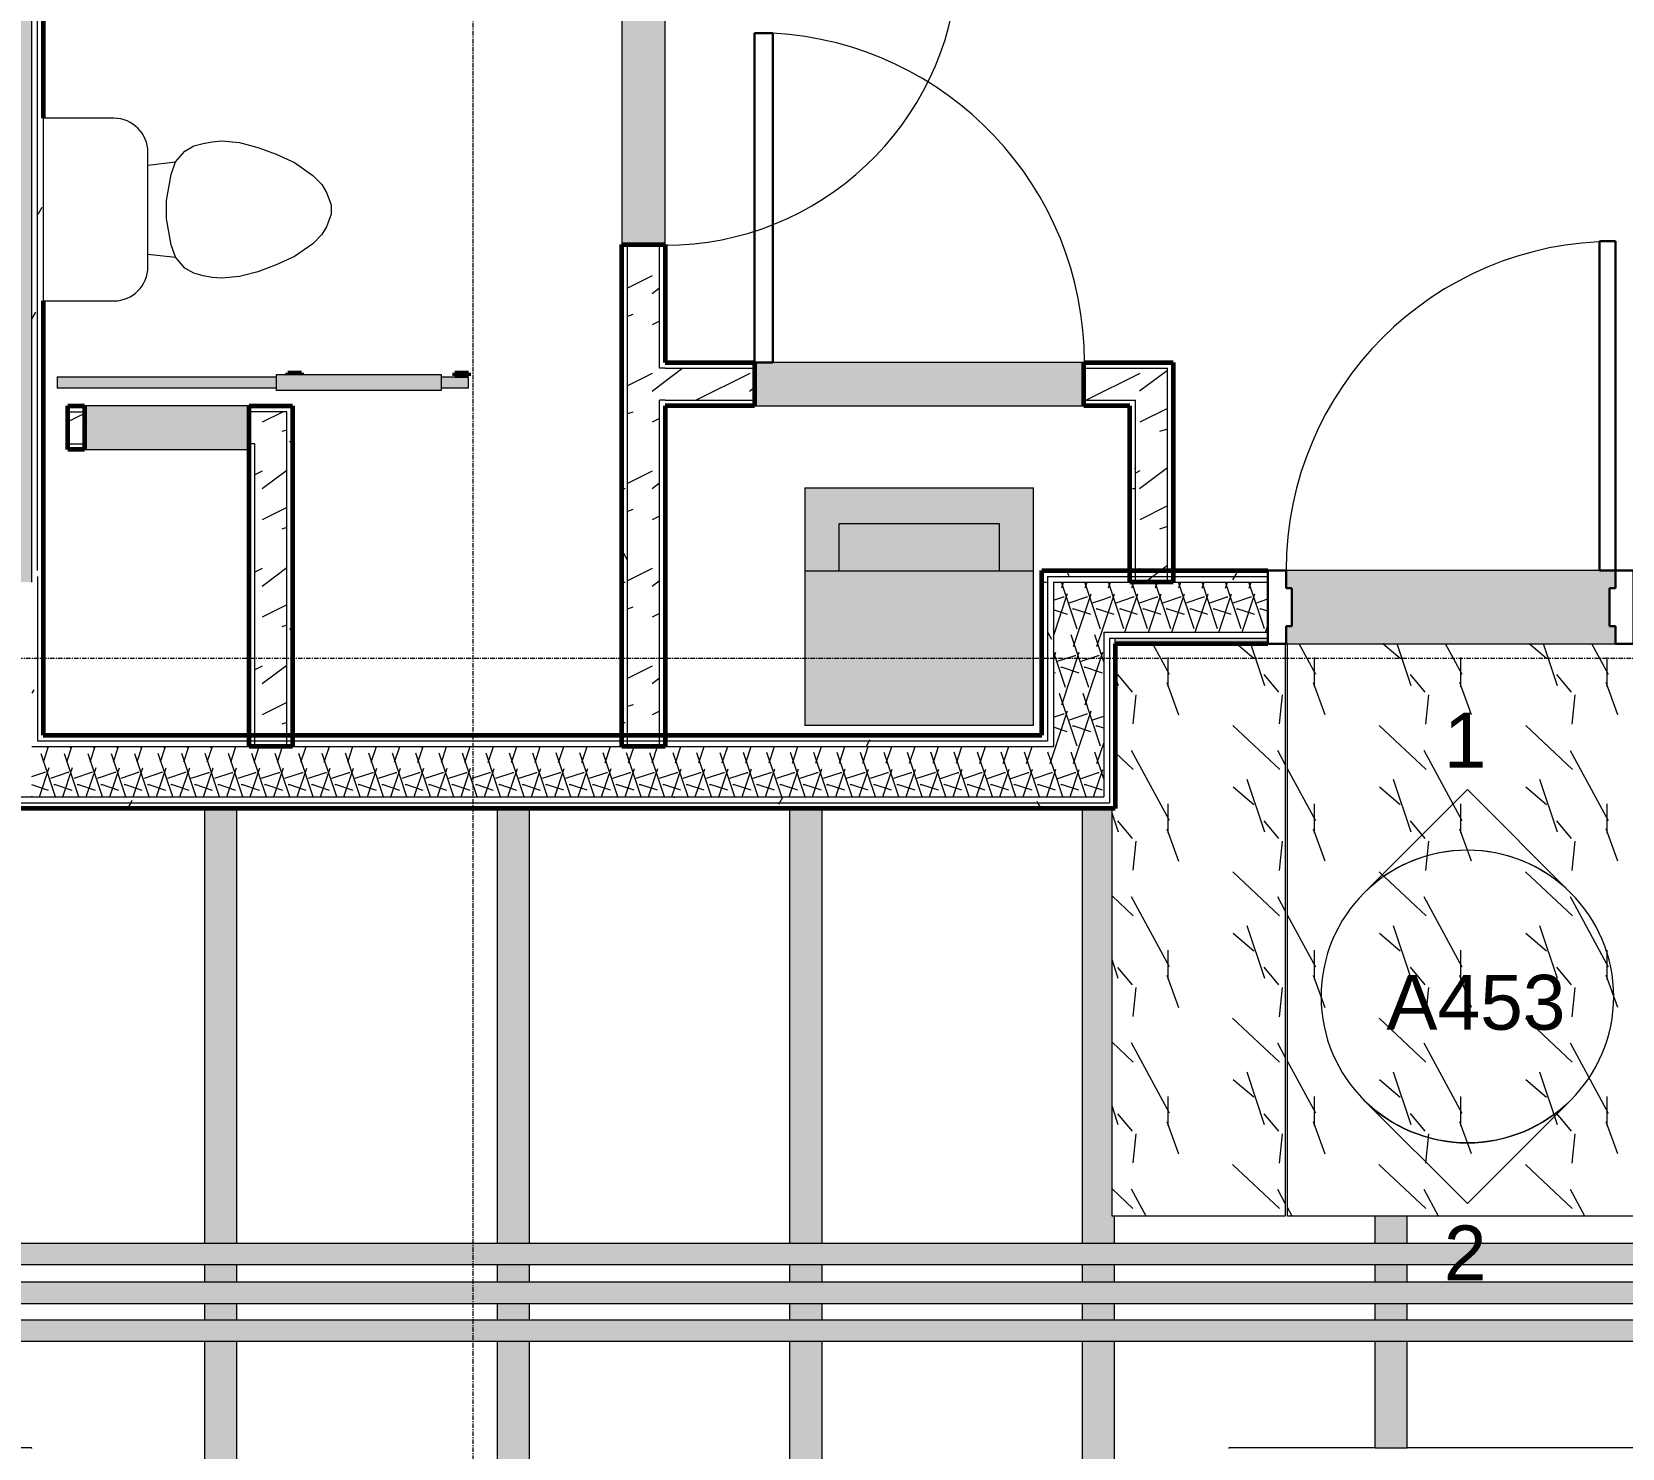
# Model space of a CAD drawing. Header units: inches. Extents: x -4169 to -1846, y 9706 to 12377.
# Drawn here: x -3202.6 to -3028.7, y 10380.8 to 10535.7 of the extents above; entities that cross this region are included whole.
import ezdxf

# ---------------------------------------------------------------- set-up
doc = ezdxf.new("R2010")
doc.units = ezdxf.units.IN
doc.header["$MEASUREMENT"] = 0
doc.linetypes.add('Grid Line 1_2_', pattern=[0.875, 0.5, -0.125, 0.125, -0.125])
for name, color, linetype, lineweight in [('0-1', 7, 'Continuous', 5), ('0-2', 7, 'Continuous', 18), ('A-CLNG', 13, 'Continuous', 18), ('A-CLNG-PATT-1', 35, 'Continuous', 18), ('A-DOOR', 31, 'Continuous', 18), ('A-DOOR-1', 250, 'Continuous', 9), ('A-DOOR-2', 90, 'Continuous', 30), ('A-DOOR-3', 135, 'Continuous', 18), ('A-DOOR-4', 7, 'Continuous', 18), ('A-DOOR-5', 50, 'Continuous', 60), ('A-DOOR-6', 31, 'Continuous', 30), ('A-DOOR-7', 31, 'Continuous', 9), ('A-DOOR-FRAM', 31, 'Continuous', 30), ('A-FLOR-2', 7, 'Continuous', 18), ('A-WALL', 113, 'Continuous', 18), ('A-WALL-1', 8, 'Continuous', 5), ('A-WALL-3', 50, 'Continuous', 60), ('A-WALL-4', 7, 'Continuous', 18), ('A-WALL-PATT-1', 250, 'Continuous', 9), ('A-WALL-PATT-2', 253, 'Continuous', 9), ('A-WALL-PATT-4', 111, 'Continuous', 9), ('G-ANNO-SYMB-2', 111, 'Continuous', 9), ('I-WALL', 2, 'Continuous', 18), ('I-WALL-2', 2, 'Continuous', 5), ('I-WALL-3', 2, 'Continuous', 60), ('P-PIPE', 3, 'Continuous', 9), ('P-PIPE-1', 3, 'Continuous', 5), ('P-SANR-FIXT-1', 9, 'Continuous', 9), ('P-SANR-FIXT-2', 250, 'Continuous', 9), ('S-BEAM', 12, 'Continuous', 9), ('S-GRID-1', 1, 'Grid Line 1_2_', 9)]:
    doc.layers.add(name, color=color, linetype=linetype, lineweight=lineweight)
doc.styles.add('Arial_1', font='arial.ttf', dxfattribs={"height": 6})
pattern_1 = [(0, (0, 0), (20.48, 5.12), [0.845, -14.515, 0.845, -14.515, -81.92]), (0, (0, 0), (20.48, 5.12), [-30.72, 0.845, -29.875, 0.845, -14.515, -35.84]), (0, (0, 0), (20.48, 5.12), [-76.8, 0.845, -9.395, 0.845, -24.755]), (120, (7.68, 2.56), (-14.67405, 15.1762003), [0.845, -14.515, 0.845, -14.515, -81.92]), (120, (7.68, 2.56), (-14.67405, 15.1762003), [-30.72, 0.845, -29.875, 0.845, -14.515, -35.84]), (120, (7.68, 2.56), (-14.67405, 15.1762003), [-76.8, 0.845, -9.395, 0.845, -24.755]), (240, (10.24, 12.8), (-5.80595, -20.2962003), [0.845, -14.515, 0.845, -14.515, -81.92]), (240, (10.24, 12.8), (-5.80595, -20.2962003), [-30.72, 0.845, -29.875, 0.845, -14.515, -35.84]), (240, (10.24, 12.8), (-5.80595, -20.2962003), [-76.8, 0.845, -9.395, 0.845, -24.755])]
pattern_2 = [(216.87, (4.265, 10.662), (31.9871619, 21.32545714), [5.331, -47.981]), (206.565, (10.662, 7.464), (-10.662476, -10.6620098), [11.921, -11.921]), (198.435, (10.662, 2.132), (-21.3244936, -10.6625869), [6.744, -26.974])]
pattern_3 = [(161.57, (0.32, 0.32), (-2.560496185, -0.000537386), [0, -18.214, 2.022, 0]), (18.43, (-0.32, 0.32), (-2.560496185, 0.000537386), [0, -18.214, 2.022, 0]), (108.43, (0.32, 0.32), (1.27922091, -6.400876726), [6.07, -14.166]), (71.57, (-0.32, 0.32), (1.27922091, 6.400876726), [6.07, -14.166])]

# ---------------------------------------------------------------- blocks, each defined once
blk = doc.blocks.new('Single-Flush - 32_ x 84_-1372863-ENLARGED RCP - 2ND FLOOR PLAN')
at = {"layer": 'A-DOOR-1'}
blk.add_arc((16, -2.37), 32.07, 180, 266.4241, dxfattribs=at)
at = {"layer": 'A-DOOR-2'}
for p, q in [((14, -2.37), (14, -34.38)), ((16, -2.37), (14, -2.37)), ((16, -2.37), (16, -34.38)), ((16, -34.38), (14, -34.38))]:
    blk.add_line(p, q, dxfattribs=at)
blk = doc.blocks.new('Stacked Washer and Dryer - 26_x25_ - Private-1352637-ENLARGED RCP - 2ND FLOOR PLAN')
at = {"layer": 'P-SANR-FIXT-1'}
blk.add_hatch(color=256, dxfattribs=at).paths.add_polyline_path([(26, -12.5), (26, 12.5), (0, 12.5), (0, -12.5)], flags=0)
at = {"layer": 'P-SANR-FIXT-2'}
for p, q in [((26, 12.5), (0, 12.5)), ((0, -12.5), (0, 12.5)), ((16.90625, 12.5), (16.90625, -12.5)), ((26, 12.5), (26, -12.5)), ((16.90625, 8.75), (22.09375, 8.75)), ((22.09375, 8.75), (22.09375, -8.75)), ((22.09375, -8.75), (16.90625, -8.75)), ((0, -12.5), (26, -12.5))]:
    blk.add_line(p, q, dxfattribs=at)
blk = doc.blocks.new('Single-Flush - 36_ x 84_-1372824-ENLARGED RCP - 2ND FLOOR PLAN')
at = {"layer": 'A-DOOR-1'}
blk.add_arc((18, -2.37), 36.07, 180, 266.8211, dxfattribs=at)
at = {"layer": 'A-DOOR-2'}
for p, q in [((16, -2.37), (16, -38.39)), ((18, -2.37), (16, -2.37)), ((18, -2.37), (18, -38.39)), ((18, -38.39), (16, -38.39))]:
    blk.add_line(p, q, dxfattribs=at)
blk = doc.blocks.new('Toilet-Domestic-3D - Toilet-Domestic-3D-1372870-ENLARGED RCP - 2ND FLOOR PLAN')
at = {"layer": 'P-SANR-FIXT-2'}
for p, q in [((-3.74, 10), (-2.74, 11)), ((-2.74, 11), (-1.87, 11.5)), ((-1.87, 11.5), (-0.5, 12)), ((-0.5, 12), (0.5, 12)), ((0.5, 12), (1.87, 11.5)), ((1.87, 11.5), (2.74, 11)), ((2.74, 11), (3.74, 10)), ((-5.13, 8), (-3.74, 10)), ((3.74, 10), (5.13, 8)), ((-6.06, 6), (-5.13, 8)), ((5.13, 8), (6.06, 6)), ((-6.79, 4), (-6.06, 6)), ((6.06, 6), (6.79, 4)), ((-7.33, 1.99), (-6.79, 4)), ((6.79, 4), (7.33, 1.99)), ((-7.5, 0), (-7.33, 1.99)), ((7.33, 1.99), (7.5, 0)), ((-7.41, -1), (-7.5, 0)), ((-7.24, -2), (-7.41, -1)), ((7.41, -1), (7.24, -2)), ((7.5, 0), (7.41, -1)), ((-6.97, -3), (-7.24, -2)), ((-6.4, -4), (-6.97, -3)), ((6.97, -3), (6.4, -4)), ((7.24, -2), (6.97, -3)), ((-5.21, -5), (-6.4, -4)), ((-3.84, -5.5), (-5.21, -5)), ((-4.86, -8.02), (-5.21, -5)), ((5.21, -5), (3.84, -5.5)), ((4.86, -8.02), (5.21, -5)), ((6.4, -4), (5.21, -5)), ((-1, -6), (-3.84, -5.5)), ((1, -6), (-1, -6)), ((3.84, -5.5), (1, -6)), ((6.25, -8.02), (-6.25, -8.02)), ((-9.98, -11.75), (-9.98, -19.48)), ((9.98, -19.48), (9.98, -11.75)), ((-9.98, -19.48), (9.98, -19.48))]:
    blk.add_line(p, q, dxfattribs=at)
for centre, start, end in [((-6.25, -11.75), 90, 180), ((6.25, -11.75), 0, 90)]:
    blk.add_arc(centre, 3.73, start, end, dxfattribs=at)
blk = doc.blocks.new('Interior_barn_door_18732 - Interior_barn_door_18732 18_-2491359-ENLARGED RCP - 2ND FLOOR PLAN')
at = {"layer": 'A-DOOR-3'}
h = blk.add_hatch(color=256, dxfattribs=at)
h.paths.add_polyline_path([(12, -4.32), (-12, -4.34), (-12, -4.95), (12, -4.95), (12, -4.34)], flags=0)
h.paths.add_polyline_path([(-33, -4.32), (-33, -4.95), (-30, -4.95), (-30, -4.32)], flags=0)
h = blk.add_hatch(color=256, dxfattribs=at)
h.paths.add_polyline_path([(7.02, -4.95), (-12, -4.95), (-12, -5.57), (12, -5.55), (12, -4.95), (9, -4.95)], flags=0)
h.paths.add_polyline_path([(-33, -4.95), (-33, -5.57), (-30, -5.55), (-30, -4.95)], flags=0)
for points in [[(-30, -4.07), (-30, -5.82), (-12, -5.82), (-12, -4.07), (-28.85, -4.07)], [(-33, -5.67), (-33, -6), (-31.5, -6), (-31.5, -5.67)], [(-14.73, -5.82), (-14.73, -6), (-13.23, -6), (-13.23, -5.82)]]:
    blk.add_hatch(color=256, dxfattribs=at).paths.add_polyline_path(points, flags=0)
at = {"layer": 'A-DOOR-4'}
for p, q in [((-33, -4.32), (-30, -4.32)), ((-33, -4.32), (-33, -4.95)), ((-33, -4.95), (-33, -5.57)), ((-30, -5.82), (-30, -4.07)), ((-30, -4.07), (-12, -4.07)), ((-12, -4.07), (-12, -5.82)), ((-12, -4.32), (12, -4.32)), ((12, -4.95), (12, -4.32)), ((12, -5.57), (12, -4.95)), ((-30, -5.57), (-33, -5.57)), ((-12, -5.82), (-30, -5.82)), ((12, -5.57), (-12, -5.57))]:
    blk.add_line(p, q, dxfattribs=at)
at = {"layer": 'A-DOOR-5'}
for p, q in [((-33, -6), (-33, -5.67)), ((-33, -5.67), (-31.5, -5.67)), ((-31.5, -6), (-33, -6)), ((-31.5, -5.67), (-31.5, -6)), ((-14.73, -6), (-14.73, -5.82)), ((-13.23, -6), (-14.73, -6)), ((-13.23, -5.82), (-13.23, -6))]:
    blk.add_line(p, q, dxfattribs=at)
blk = doc.blocks.new('CTR - 1st Phase - Unit Layouts_rvt-1-ENLARGED RCP - 2ND FLOOR PLAN')
at = {"layer": 'A-WALL-1'}
for points in [[(-3138.06, 10512.44), (-3133.31, 10512.44), (-3133.31, 10544.44), (-3138.06, 10544.44), (-3138.06, 10514.85)], [(-3092.76, 10494.79), (-3087.54, 10494.79), (-3087.54, 10499.54), (-3123.54, 10499.54), (-3123.54, 10494.79), (-3093.04, 10494.79)], [(-3178.81, 10490.04), (-3178.81, 10494.79), (-3196.81, 10494.79), (-3196.81, 10490.04), (-3194.06, 10490.04)]]:
    blk.add_hatch(color=256, dxfattribs=at).paths.add_polyline_path(points, flags=0)
at = {"layer": 'A-WALL-PATT-1'}
h = blk.add_hatch(dxfattribs=at)
h.set_pattern_fill('FP_1', color=256, style=0, pattern_type=2)
h.set_pattern_definition(pattern_1)
h.paths.add_polyline_path([(-3137.44, 10458.79), (-3137.44, 10512.44), (-3138.06, 10512.44), (-3138.06, 10458.79), (-3137.45, 10458.79)], flags=0)
h.paths.add_polyline_path([(-3137.44, 10544.44), (-3137.44, 10617.34), (-3138.06, 10617.34), (-3138.06, 10544.44)], flags=0)
h = blk.add_hatch(dxfattribs=at)
h.set_pattern_fill('FP_1', color=256, style=0, pattern_type=2)
h.set_pattern_definition(pattern_1)
h.paths.add_polyline_path([(-3133.94, 10458.79), (-3133.31, 10458.79), (-3133.31, 10495.41), (-3133.94, 10495.41), (-3133.94, 10459.16)], flags=0)
h.paths.add_polyline_path([(-3133.31, 10498.91), (-3133.31, 10512.44), (-3133.94, 10512.44), (-3133.94, 10498.91)], flags=0)
h.paths.add_polyline_path([(-3133.94, 10544.44), (-3133.31, 10544.44), (-3133.31, 10555.71), (-3133.94, 10555.71), (-3133.94, 10550.76)], flags=0)
h.paths.add_polyline_path([(-3133.94, 10559.21), (-3133.31, 10559.21), (-3133.31, 10613.21), (-3133.94, 10613.21), (-3133.94, 10570.86)], flags=0)
h = blk.add_hatch(dxfattribs=at)
h.set_pattern_fill('FP_1', color=256, style=0, pattern_type=2)
h.set_pattern_definition(pattern_1)
h.paths.add_polyline_path([(-3174.08, 10458.79), (-3174.06, 10458.79), (-3174.06, 10494.79), (-3174.69, 10494.79), (-3174.69, 10458.79)], flags=0)
h = blk.add_hatch(dxfattribs=at)
h.set_pattern_fill('FP_1', color=256, style=0, pattern_type=2)
h.set_pattern_definition(pattern_1)
h.paths.add_polyline_path([(-3081.9, 10475.54), (-3081.9, 10494.79), (-3082.52, 10494.79), (-3082.52, 10475.54)], flags=0)
h = blk.add_hatch(dxfattribs=at)
h.set_pattern_fill('FP_1', color=256, style=0, pattern_type=2)
h.set_pattern_definition(pattern_1)
h.paths.add_polyline_path([(-3178.19, 10458.79), (-3178.19, 10490.66), (-3178.81, 10490.66), (-3178.81, 10458.79)], flags=0)
at = {"layer": 'A-WALL-PATT-2'}
h = blk.add_hatch(dxfattribs=at)
h.set_pattern_fill('FP_2', color=256, style=0, pattern_type=2)
h.set_pattern_definition(pattern_2)
h.paths.add_polyline_path([(-3137.44, 10457.54), (-3133.94, 10457.54), (-3133.94, 10512.44), (-3137.44, 10512.44), (-3137.44, 10459.68)], flags=0)
h.paths.add_polyline_path([(-3133.94, 10544.44), (-3133.94, 10616.71), (-3137.44, 10616.71), (-3137.44, 10544.44)], flags=0)
h = blk.add_hatch(dxfattribs=at)
h.set_pattern_fill('FP_2', color=256, style=0, pattern_type=2)
h.set_pattern_definition(pattern_2)
h.paths.add_polyline_path([(-3087.54, 10495.41), (-3078.4, 10495.41), (-3078.4, 10498.91), (-3087.54, 10498.91)], flags=0)
h.paths.add_polyline_path([(-3126.52, 10495.41), (-3123.54, 10495.41), (-3123.54, 10498.91), (-3133.94, 10498.91), (-3133.94, 10495.41), (-3133.03, 10495.41)], flags=0)
h = blk.add_hatch(dxfattribs=at)
h.set_pattern_fill('FP_2', color=256, style=0, pattern_type=2)
h.set_pattern_definition(pattern_2)
h.paths.add_polyline_path([(-3081.9, 10475.54), (-3078.4, 10475.54), (-3078.4, 10495.41), (-3081.9, 10495.41), (-3081.9, 10490.43)], flags=0)
h = blk.add_hatch(dxfattribs=at)
h.set_pattern_fill('FP_2', color=256, style=0, pattern_type=2)
h.set_pattern_definition(pattern_2)
h.paths.add_polyline_path([(-3196.81, 10490.66), (-3196.81, 10494.16), (-3198.62, 10494.16), (-3198.62, 10490.66)], flags=0)
h.paths.add_polyline_path([(-3178.19, 10490.66), (-3178.19, 10494.16), (-3178.81, 10494.16), (-3178.81, 10490.66)], flags=0)
h = blk.add_hatch(dxfattribs=at)
h.set_pattern_fill('FP_2', color=256, style=0, pattern_type=2)
h.set_pattern_definition(pattern_2)
h.paths.add_polyline_path([(-3174.69, 10457.54), (-3174.69, 10494.16), (-3178.19, 10494.16), (-3178.19, 10457.54)], flags=0)
at = {"layer": 'A-WALL-3'}
for p, q in [((-3138.06, 10457.54), (-3138.06, 10512.44)), ((-3138.06, 10512.44), (-3133.31, 10512.44)), ((-3133.31, 10512.44), (-3133.31, 10499.54)), ((-3133.31, 10499.54), (-3123.54, 10499.54)), ((-3123.54, 10499.54), (-3123.54, 10494.79)), ((-3087.54, 10494.79), (-3087.54, 10499.54)), ((-3087.54, 10499.54), (-3077.77, 10499.54)), ((-3077.77, 10499.54), (-3077.77, 10498.91)), ((-3077.77, 10498.91), (-3077.77, 10494.79)), ((-3198.62, 10490.04), (-3198.62, 10494.79)), ((-3198.62, 10494.79), (-3196.81, 10494.79)), ((-3196.81, 10494.79), (-3196.81, 10490.04)), ((-3178.81, 10457.54), (-3178.81, 10494.79)), ((-3178.81, 10494.79), (-3174.06, 10494.79)), ((-3174.06, 10494.79), (-3174.06, 10457.54)), ((-3133.31, 10494.79), (-3133.31, 10457.54)), ((-3123.54, 10494.79), (-3133.31, 10494.79)), ((-3082.52, 10494.79), (-3087.54, 10494.79)), ((-3082.52, 10475.54), (-3082.52, 10494.79)), ((-3077.77, 10494.79), (-3077.77, 10475.54)), ((-3196.81, 10490.04), (-3198.62, 10490.04)), ((-3077.77, 10475.54), (-3082.52, 10475.54)), ((-3174.06, 10457.54), (-3178.81, 10457.54)), ((-3133.31, 10457.54), (-3138.06, 10457.54))]:
    blk.add_line(p, q, dxfattribs=at)
at = {"layer": 'A-WALL-4'}
for p, q in [((-3138.06, 10544.44), (-3138.06, 10512.44)), ((-3133.31, 10512.44), (-3133.31, 10544.44)), ((-3137.44, 10457.54), (-3137.44, 10512.44)), ((-3133.94, 10498.91), (-3133.94, 10512.44)), ((-3133.31, 10498.91), (-3133.94, 10498.91)), ((-3133.31, 10498.91), (-3123.54, 10498.91)), ((-3087.54, 10499.54), (-3123.54, 10499.54)), ((-3087.54, 10498.91), (-3078.4, 10498.91)), ((-3078.4, 10495.41), (-3078.4, 10498.91)), ((-3133.94, 10457.54), (-3133.94, 10495.41)), ((-3133.31, 10495.41), (-3133.94, 10495.41)), ((-3133.31, 10495.41), (-3123.54, 10495.41)), ((-3087.54, 10495.41), (-3081.9, 10495.41)), ((-3081.9, 10494.79), (-3081.9, 10495.41)), ((-3078.4, 10494.79), (-3078.4, 10495.41)), ((-3198.62, 10494.16), (-3196.81, 10494.16)), ((-3178.81, 10494.79), (-3196.81, 10494.79)), ((-3178.19, 10494.16), (-3178.81, 10494.16)), ((-3174.69, 10494.16), (-3178.19, 10494.16)), ((-3174.69, 10457.54), (-3174.69, 10494.16)), ((-3123.54, 10494.79), (-3087.54, 10494.79)), ((-3081.9, 10475.54), (-3081.9, 10494.79)), ((-3078.4, 10475.54), (-3078.4, 10494.79)), ((-3198.62, 10490.66), (-3196.81, 10490.66)), ((-3196.81, 10490.04), (-3178.81, 10490.04)), ((-3178.19, 10490.66), (-3178.81, 10490.66)), ((-3178.19, 10457.54), (-3178.19, 10490.66))]:
    blk.add_line(p, q, dxfattribs=at)
at = {"layer": '0-2'}
for name, p, rotation in [('Single-Flush - 32_ x 84_-1372863-ENLARGED RCP - 2ND FLOOR PLAN', (-3135.69, 10528.44), 89.99999999998012), ('Single-Flush - 36_ x 84_-1372824-ENLARGED RCP - 2ND FLOOR PLAN', (-3105.54, 10497.16), 180), ('Toilet-Domestic-3D - Toilet-Domestic-3D-1372870-ENLARGED RCP - 2ND FLOOR PLAN', (-3181.85, 10516.26), 269.9999999999433), ('Interior_barn_door_18732 - Interior_barn_door_18732 18_-2491359-ENLARGED RCP - 2ND FLOOR PLAN', (-3187.81, 10492.41), 180), ('Stacked Washer and Dryer - 26_x25_ - Private-1352637-ENLARGED RCP - 2ND FLOOR PLAN', (-3105.54, 10459.84), 89.99999999998306)]:
    blk.add_blockref(name, p, dxfattribs=dict(at, rotation=rotation))
blk = doc.blocks.new('CTR - 1st Phase - Shell_rvt-1-ENLARGED RCP - 2ND FLOOR PLAN')
at = {"layer": 'A-FLOR-2'}
for p, q in [((-3206.07, 10450.69), (-3183.67, 10450.69)), ((-3180.17, 10450.69), (-3151.67, 10450.69)), ((-3148.17, 10450.69), (-3119.67, 10450.69)), ((-3116.17, 10450.69), (-3087.67, 10450.69)), ((-3202.57, 10380.89), (-3212.17, 10380.89)), ((-3202.57, 10380.79), (-3202.57, 10380.89)), ((-3055.67, 10380.89), (-3071.67, 10380.89)), ((-3071.67, 10380.89), (-3071.67, 10380.79)), ((-3023.67, 10380.89), (-3052.17, 10380.89))]:
    blk.add_line(p, q, dxfattribs=at)
at = {"layer": 'S-GRID-1'}
for p, q in [((-3154.32, 9836.18), (-3154.32, 12344.54)), ((-1846.46, 10467.19), (-4136.46, 10467.19))]:
    blk.add_line(p, q, dxfattribs=at)
blk = doc.blocks.new('Dimension Lumber - LVL - 3_5X5_5-V148-ENLARGED RCP - 2ND FLOOR PLAN')
at = {"layer": 'S-BEAM'}
h = blk.add_hatch(color=256, dxfattribs=at)
h.paths.add_polyline_path([(-42.52, 1.75), (-42.52, -1.75), (-12.81, -1.75), (-12.81, 1.75), (-34.8, 1.75)], flags=0)
h.paths.add_polyline_path([(-10.44, 1.75), (-10.44, -1.75), (-8.68, -1.75), (-8.68, 1.75)], flags=0)
h.paths.add_polyline_path([(-6.31, -1.75), (-4.44, -1.75), (-4.44, 1.75), (-6.31, 1.75)], flags=0)
h.paths.add_polyline_path([(-2.07, 1.75), (-2.07, -1.75), (45.37, -1.75), (45.37, 1.75), (4.68, 1.75)], flags=0)
for p, q in [((-42.52, 1.75), (-12.81, 1.75)), ((-10.44, 1.75), (-8.68, 1.75)), ((-6.31, 1.75), (-4.44, 1.75)), ((-2.07, 1.75), (45.37, 1.75)), ((45.37, -1.75), (45.37, 1.75)), ((-42.52, -1.75), (-12.81, -1.75)), ((-10.44, -1.75), (-8.68, -1.75)), ((-6.31, -1.75), (-4.44, -1.75)), ((-2.07, -1.75), (45.37, -1.75))]:
    blk.add_line(p, q, dxfattribs=at)
blk = doc.blocks.new('Dimension Lumber - LVL - 3_5X5_5-2120530-ENLARGED RCP - 2ND FLOOR PLAN')
at = {"layer": 'S-BEAM'}
h = blk.add_hatch(color=256, dxfattribs=at)
h.paths.add_polyline_path([(-53, 1.75), (-53, -1.75), (-23.29, -1.75), (-23.29, 1.75), (-46.01, 1.75)], flags=0)
h.paths.add_polyline_path([(-20.91, -1.75), (-19.16, -1.75), (-19.16, 1.75), (-20.91, 1.75), (-20.91, -1.61)], flags=0)
h.paths.add_polyline_path([(-16.78, -1.61), (-16.78, -1.75), (-14.92, -1.75), (-14.92, 1.75), (-16.78, 1.75)], flags=0)
h.paths.add_polyline_path([(-12.54, -1.47), (-12.54, -1.75), (-9.6, -1.75), (-9.6, -1.47), (35, -1.47), (35, 1.75), (-12.54, 1.75)], flags=0)
for p, q in [((-53, 1.75), (-23.29, 1.75)), ((-20.91, 1.75), (-19.16, 1.75)), ((-16.78, 1.75), (-14.92, 1.75)), ((-12.54, 1.75), (35, 1.75)), ((-53, -1.75), (-23.29, -1.75)), ((-20.91, -1.75), (-19.16, -1.75)), ((-16.78, -1.75), (-14.92, -1.75)), ((-12.54, -1.75), (-9.6, -1.75))]:
    blk.add_line(p, q, dxfattribs=at)
blk = doc.blocks.new('Dimension Lumber - LVL - 3_5X5_5-2120529-ENLARGED RCP - 2ND FLOOR PLAN')
at = {"layer": 'S-BEAM'}
h = blk.add_hatch(color=256, dxfattribs=at)
h.paths.add_polyline_path([(-45.37, -1.75), (-33.76, -1.75), (-33.76, 1.75), (-45.37, 1.75)], flags=0)
h.paths.add_polyline_path([(-31.39, 1.75), (-31.39, -1.75), (-29.63, -1.75), (-29.63, 1.75)], flags=0)
h.paths.add_polyline_path([(-27.26, -1.75), (-25.39, -1.75), (-25.39, 1.75), (-27.26, 1.75), (-27.26, -1.22)], flags=0)
h.paths.add_polyline_path([(-23.02, -1.22), (-23.02, -1.75), (-20.07, -1.75), (-20.07, 1.75), (-23.02, 1.75)], flags=0)
for p, q in [((-45.37, 1.75), (-45.37, -1.75)), ((-45.37, 1.75), (-33.76, 1.75)), ((-31.39, 1.75), (-29.63, 1.75)), ((-27.26, 1.75), (-25.39, 1.75)), ((-23.02, 1.75), (-20.07, 1.75)), ((-45.37, -1.75), (-33.76, -1.75)), ((-31.39, -1.75), (-29.63, -1.75)), ((-27.26, -1.75), (-25.39, -1.75)), ((-23.02, -1.75), (-20.07, -1.75))]:
    blk.add_line(p, q, dxfattribs=at)
blk = doc.blocks.new('HOLLOW METAL - UNIT DOOR-2125826-ENLARGED RCP - 2ND FLOOR PLAN')
at = {"layer": 'A-DOOR-6'}
for p, q in [((18, 40.25), (16.25, 40.25)), ((16.25, 40.25), (16.25, 4.25)), ((18, 4.25), (18, 40.25)), ((16.25, 4.25), (18, 4.25))]:
    blk.add_line(p, q, dxfattribs=at)
at = {"layer": 'A-DOOR-7'}
blk.add_arc((18, 4.25), 36, 90, 180, dxfattribs=at)
at = {"layer": 'A-DOOR-FRAM'}
for p, q in [((-18, 4.25), (-20, 4.25)), ((-20, 4.25), (-20, -3.75)), ((-18, 2.3125), (-18, 4.25)), ((18, 4.25), (18, 2.3125)), ((20, 4.25), (18, 4.25)), ((20, -3.75), (20, 4.25)), ((-17.375, 2.3125), (-18, 2.3125)), ((-17.375, -1.8125), (-17.375, 2.3125)), ((18, 2.3125), (17.375, 2.3125)), ((17.375, 2.3125), (17.375, -1.8125)), ((-18, -3.75), (-18, -1.8125)), ((-18, -1.8125), (-17.375, -1.8125)), ((17.375, -1.8125), (18, -1.8125)), ((18, -1.8125), (18, -3.75)), ((-20, -3.75), (-18, -3.75)), ((18, -3.75), (20, -3.75))]:
    blk.add_line(p, q, dxfattribs=at)
blk = doc.blocks.new('Elevation - Filled Arrow-152140-ENLARGED RCP - 2ND FLOOR PLAN')
at = {"layer": 'G-ANNO-SYMB-2'}
for start, end in [(360, 180), (180, 360)]:
    blk.add_arc((0, 0), 0.25, start, end, dxfattribs=at)
blk = doc.blocks.new('Elevation - Filled Arrow-151867-ENLARGED RCP - 2ND FLOOR PLAN')
at = {"layer": 'G-ANNO-SYMB-2'}
for p, q in [((0, 0.3536), (-0.1768, 0.1768)), ((0.1768, 0.1768), (0, 0.3536))]:
    blk.add_line(p, q, dxfattribs=at)
blk.add_arc((0, 0), 0.25, 45, 135, dxfattribs=at)

msp = doc.modelspace()

# ---------------------------------------------------------------- hatches: boundary and pattern name
at = {"layer": 'A-CLNG-PATT-1'}
h = msp.add_hatch(dxfattribs=at)
h.set_pattern_fill('FP_53', color=256, style=0, pattern_type=2)
h.set_pattern_definition([(108.435, (4.16, 0), (-16.000521, 32.0003383), [6.072, -44.525]), (139.399, (2.24, 5.76), (-96.00016541, 79.9998798), [2.95, -144.562]), (136.848, (16, 7.68), (-240.00202852, 223.9982064), [7.018, -343.889]), (109.983, (10.88, 12.48), (-47.99971113, 127.99986808), [3.746, -183.53]), (90, (9.6, 0), (-16, 16), [3.2, -12.8]), (118.443, (9.6, 3.2), (112.0002199, -207.99937941), [8.734, -427.981]), (84.289, (5.44, 10.88), (-16.00092206, -143.99947947), [3.216, -157.582]), (129.806, (5.76, 14.08), (64.00060153, -80.0001644), [2.499, -122.465])])
h.paths.add_polyline_path([(-3084.46, 10406.19), (-3065.51, 10406.19), (-3065.51, 10468.79), (-3084.12, 10468.79), (-3084.12, 10450.79), (-3084.46, 10450.79), (-3084.46, 10410)], flags=0)
h.paths.add_polyline_path([(-3007.91, 10406.19), (-3007.91, 10449.16), (-3026.86, 10449.16), (-3026.86, 10406.19), (-3008.34, 10406.19)], flags=0)
h.paths.add_polyline_path([(-3027.11, 10406.19), (-3027.11, 10468.79), (-3065.26, 10468.79), (-3065.26, 10406.19), (-3042.11, 10406.19)], flags=0)
at = {"layer": 'A-WALL-PATT-4'}
h = msp.add_hatch(dxfattribs=at)
h.set_pattern_fill('FP_4', color=256, style=0, pattern_type=2)
h.set_pattern_definition(pattern_3)
h.paths.add_polyline_path([(-3206.07, 10475.54), (-3202.57, 10475.54), (-3202.57, 10843.14), (-3206.07, 10843.14), (-3206.07, 10476.16)], flags=0)
h = msp.add_hatch(dxfattribs=at)
h.set_pattern_fill('FP_1', color=256, style=0, pattern_type=2)
h.set_pattern_definition(pattern_1)
h.paths.add_polyline_path([(-3201.95, 10476.16), (-3201.95, 10843.14), (-3202.57, 10843.14), (-3202.57, 10476.16), (-3201.97, 10476.16)], flags=0)
h = msp.add_hatch(dxfattribs=at)
h.set_pattern_fill('FP_1', color=256, style=0, pattern_type=2)
h.set_pattern_definition(pattern_1)
h.paths.add_polyline_path([(-3201.32, 10476.79), (-3201.32, 10843.14), (-3201.95, 10843.14), (-3201.95, 10476.79)], flags=0)
h = msp.add_hatch(dxfattribs=at)
h.set_pattern_fill('FP_1', color=256, style=0, pattern_type=2)
h.set_pattern_definition(pattern_1)
h.paths.add_polyline_path([(-3201.95, 10457.54), (-3201.97, 10476.16), (-3202.57, 10476.16), (-3202.57, 10457.54)], flags=0)
h = msp.add_hatch(dxfattribs=at)
h.set_pattern_fill('FP_1', color=256, style=0, pattern_type=2)
h.set_pattern_definition(pattern_1)
h.paths.add_polyline_path([(-3091.5, 10458.16), (-3091.5, 10476.79), (-3092.12, 10476.79), (-3092.12, 10458.16)], flags=0)
h = msp.add_hatch(dxfattribs=at)
h.set_pattern_fill('FP_1', color=256, style=0, pattern_type=2)
h.set_pattern_definition(pattern_1)
h.paths.add_polyline_path([(-3026.15, 10476.16), (-3018.77, 10476.16), (-3018.8, 10476.79), (-3027.42, 10476.79), (-3027.42, 10476.16)], flags=0)
h.paths.add_polyline_path([(-3077.77, 10476.16), (-3067.42, 10476.16), (-3067.42, 10476.79), (-3077.77, 10476.79), (-3077.77, 10476.4)], flags=0)
h.paths.add_polyline_path([(-3082.52, 10476.16), (-3082.52, 10476.79), (-3091.5, 10476.79), (-3091.5, 10476.16), (-3084.12, 10476.16)], flags=0)
h = msp.add_hatch(dxfattribs=at)
h.set_pattern_fill('FP_1', color=256, style=0, pattern_type=2)
h.set_pattern_definition(pattern_1)
h.paths.add_polyline_path([(-3090.87, 10457.54), (-3090.87, 10476.16), (-3091.5, 10476.16), (-3091.5, 10457.54)], flags=0)
h = msp.add_hatch(dxfattribs=at)
h.set_pattern_fill('FP_1', color=256, style=0, pattern_type=2)
h.set_pattern_definition(pattern_1)
h.paths.add_polyline_path([(-3026.15, 10475.54), (-3019.4, 10475.54), (-3019.42, 10476.16), (-3027.42, 10476.16), (-3027.42, 10475.54)], flags=0)
h.paths.add_polyline_path([(-3067.42, 10475.54), (-3067.42, 10476.16), (-3077.77, 10476.16), (-3077.77, 10475.54)], flags=0)
h.paths.add_polyline_path([(-3084.12, 10475.54), (-3082.52, 10475.54), (-3082.52, 10476.16), (-3090.87, 10476.16), (-3090.87, 10475.54), (-3084.75, 10475.54)], flags=0)
h = msp.add_hatch(dxfattribs=at)
h.set_pattern_fill('FP_4', color=256, style=0, pattern_type=2)
h.set_pattern_definition(pattern_3)
h.paths.add_polyline_path([(-3087.37, 10452.04), (-3085.37, 10452.04), (-3085.37, 10475.54), (-3090.87, 10475.54), (-3090.87, 10452.04)], flags=0)
h = msp.add_hatch(dxfattribs=at)
h.set_pattern_fill('FP_4', color=256, style=0, pattern_type=2)
h.set_pattern_definition(pattern_3)
h.paths.add_polyline_path([(-3027.42, 10470.04), (-3024.9, 10470.04), (-3024.9, 10475.54), (-3027.42, 10475.54), (-3027.42, 10470.32)], flags=0)
h.paths.add_polyline_path([(-3084.75, 10470.04), (-3067.42, 10470.04), (-3067.42, 10475.54), (-3085.37, 10475.54), (-3085.37, 10470.04)], flags=0)
h = msp.add_hatch(dxfattribs=at)
h.set_pattern_fill('FP_1', color=256, style=0, pattern_type=2)
h.set_pattern_definition(pattern_1)
h.paths.add_polyline_path([(-3092.76, 10458.16), (-3092.12, 10458.16), (-3092.12, 10458.79), (-3133.94, 10458.79), (-3133.94, 10458.16), (-3093.04, 10458.16)], flags=0)
h.paths.add_polyline_path([(-3201.32, 10458.16), (-3178.19, 10458.16), (-3178.19, 10458.79), (-3201.32, 10458.79)], flags=0)
h.paths.add_polyline_path([(-3174.69, 10458.16), (-3137.44, 10458.16), (-3137.44, 10458.79), (-3174.69, 10458.79)], flags=0)
h = msp.add_hatch(dxfattribs=at)
h.set_pattern_fill('FP_4', color=256, style=0, pattern_type=2)
h.set_pattern_definition(pattern_3)
h.paths.add_polyline_path([(-3201.32, 10452.04), (-3090.87, 10452.04), (-3090.87, 10457.54), (-3202.57, 10457.54), (-3202.57, 10452.04)], flags=0)
h = msp.add_hatch(dxfattribs=at)
h.set_pattern_fill('FP_1', color=256, style=0, pattern_type=2)
h.set_pattern_definition(pattern_1)
h.paths.add_polyline_path([(-3133.94, 10457.54), (-3091.5, 10457.54), (-3091.5, 10458.16), (-3133.94, 10458.16), (-3133.94, 10457.78)], flags=0)
h.paths.add_polyline_path([(-3201.93, 10457.54), (-3178.19, 10457.54), (-3178.19, 10458.16), (-3201.95, 10458.16), (-3201.95, 10457.54)], flags=0)
h.paths.add_polyline_path([(-3174.69, 10457.54), (-3137.44, 10457.54), (-3137.44, 10458.16), (-3174.69, 10458.16), (-3174.69, 10458.01)], flags=0)
h = msp.add_hatch(dxfattribs=at)
h.set_pattern_fill('FP_1', color=256, style=0, pattern_type=2)
h.set_pattern_definition(pattern_1)
h.paths.add_polyline_path([(-3092.12, 10450.79), (-3084.75, 10450.79), (-3084.75, 10451.41), (-3208.7, 10451.41), (-3208.68, 10450.79), (-3092.76, 10450.79)], flags=0)
h = msp.add_hatch(dxfattribs=at)
h.set_pattern_fill('FP_1', color=256, style=0, pattern_type=2)
h.set_pattern_definition(pattern_1)
h.paths.add_polyline_path([(-3206.07, 10451.41), (-3085.37, 10451.41), (-3085.37, 10452.04), (-3208.07, 10452.04), (-3208.05, 10451.41)], flags=0)
at = {"layer": 'I-WALL'}
h = msp.add_hatch(color=256, dxfattribs=at)
h.paths.add_polyline_path([(-3027.42, 10468.79), (-3026.15, 10468.79), (-3026.15, 10469.41), (-3027.42, 10469.41), (-3027.42, 10469.27)], flags=0)
h.paths.add_polyline_path([(-3075.88, 10468.79), (-3067.42, 10468.79), (-3067.42, 10469.41), (-3084.12, 10469.41), (-3084.12, 10468.79)], flags=0)
at = {"layer": 'I-WALL-2'}
msp.add_hatch(color=256, dxfattribs=at).paths.add_polyline_path([(-3029.42, 10468.79), (-3029.42, 10470.73), (-3030.05, 10470.73), (-3030.05, 10474.85), (-3029.42, 10474.85), (-3029.42, 10476.79), (-3065.42, 10476.79), (-3065.42, 10474.85), (-3064.8, 10474.85), (-3064.8, 10470.73), (-3065.42, 10470.73), (-3065.42, 10468.79), (-3058.99, 10468.79)], flags=0)
at = {"layer": 'P-PIPE-1'}
h = msp.add_hatch(color=256, dxfattribs=at)
h.paths.add_polyline_path([(-2518.74, 10402.06), (-2508.23, 10402.06), (-2508.23, 10403.25), (-2721.68, 10403.24), (-2721.68, 10402.06), (-2535.62, 10402.06)], flags=0)
h.paths.add_polyline_path([(-3027.11, 10402.06), (-2798.23, 10402.06), (-2798.23, 10403.25), (-3435.32, 10403.25), (-3435.32, 10402.06), (-3042.11, 10402.06)], flags=0)
h.paths.add_polyline_path([(-2740.88, 10402.06), (-2740.63, 10402.06), (-2740.63, 10403.25), (-2740.88, 10403.24), (-2740.88, 10402.29)], flags=0)
h.paths.add_polyline_path([(-2779.03, 10402.06), (-2779.03, 10403.25), (-2779.28, 10403.24), (-2779.28, 10402.06)], flags=0)
h = msp.add_hatch(color=256, dxfattribs=at)
h.paths.add_polyline_path([(-2923.93, 10400.87), (-2798.23, 10400.9), (-2798.23, 10402.06), (-3435.32, 10402.06), (-3435.32, 10400.87), (-2924.17, 10400.87)], flags=0)
h.paths.add_polyline_path([(-2508.23, 10400.87), (-2508.23, 10402.06), (-2721.68, 10402.06), (-2721.68, 10400.87), (-2509.09, 10400.87)], flags=0)
h.paths.add_polyline_path([(-2740.63, 10400.87), (-2740.63, 10402.06), (-2740.88, 10402.06), (-2740.88, 10400.87)], flags=0)
h.paths.add_polyline_path([(-2779.03, 10400.87), (-2779.03, 10402.06), (-2779.28, 10402.06), (-2779.28, 10400.87)], flags=0)
h = msp.add_hatch(color=256, dxfattribs=at)
h.paths.add_polyline_path([(-2518.74, 10397.82), (-2512.47, 10397.82), (-2512.47, 10399.01), (-2721.68, 10399), (-2721.68, 10397.82), (-2519.78, 10397.82)], flags=0)
h.paths.add_polyline_path([(-3435.32, 10397.82), (-2798.23, 10397.82), (-2798.23, 10399.01), (-3435.32, 10399.01), (-3435.32, 10397.83)], flags=0)
h.paths.add_polyline_path([(-2740.88, 10397.82), (-2740.63, 10397.82), (-2740.63, 10399.01), (-2740.88, 10399), (-2740.88, 10398.05)], flags=0)
h.paths.add_polyline_path([(-2779.03, 10397.82), (-2779.03, 10399.01), (-2779.28, 10398.99), (-2779.28, 10397.82)], flags=0)
h = msp.add_hatch(color=256, dxfattribs=at)
h.paths.add_polyline_path([(-2940.81, 10396.63), (-2798.23, 10396.66), (-2798.23, 10397.82), (-3435.32, 10397.82), (-3435.32, 10396.63), (-2949.25, 10396.63)], flags=0)
h.paths.add_polyline_path([(-2518.74, 10396.63), (-2512.47, 10396.63), (-2512.47, 10397.82), (-2721.68, 10397.82), (-2721.68, 10396.63), (-2520.12, 10396.63)], flags=0)
h.paths.add_polyline_path([(-2740.88, 10396.63), (-2740.63, 10396.63), (-2740.63, 10397.82), (-2740.88, 10397.82), (-2740.88, 10396.66)], flags=0)
h.paths.add_polyline_path([(-2779.28, 10396.63), (-2779.03, 10396.66), (-2779.03, 10397.82), (-2779.28, 10397.82), (-2779.28, 10396.66)], flags=0)
h = msp.add_hatch(color=256, dxfattribs=at)
h.paths.add_polyline_path([(-2949.25, 10393.69), (-2798.23, 10393.69), (-2798.23, 10394.88), (-3435.32, 10394.88), (-3435.32, 10393.69), (-2957.69, 10393.69)], flags=0)
h.paths.add_polyline_path([(-2516.47, 10393.69), (-2516.47, 10394.88), (-2721.68, 10394.87), (-2721.68, 10393.69), (-2518.74, 10393.69)], flags=0)
h.paths.add_polyline_path([(-2740.63, 10393.69), (-2740.63, 10394.88), (-2740.88, 10394.87), (-2740.88, 10393.69)], flags=0)
h.paths.add_polyline_path([(-2779.03, 10393.69), (-2779.03, 10394.88), (-2779.28, 10394.87), (-2779.28, 10393.69)], flags=0)
h = msp.add_hatch(color=256, dxfattribs=at)
h.paths.add_polyline_path([(-3435.32, 10392.5), (-2798.23, 10392.53), (-2798.23, 10393.69), (-3435.32, 10393.69), (-3435.32, 10392.5)], flags=0)
h.paths.add_polyline_path([(-2516.47, 10392.5), (-2516.47, 10393.69), (-2721.68, 10393.69), (-2721.68, 10392.5), (-2518.74, 10392.5)], flags=0)
h.paths.add_polyline_path([(-2740.63, 10392.5), (-2740.63, 10393.69), (-2740.88, 10393.69), (-2740.88, 10392.5)], flags=0)
h.paths.add_polyline_path([(-2779.03, 10392.5), (-2779.03, 10393.69), (-2779.28, 10393.69), (-2779.28, 10392.5)], flags=0)

# ---------------------------------------------------------------- linework, layer by layer
at = {"layer": 'A-CLNG'}
for p, q in [((-3065.51, 10468.79), (-3065.51, 10406.19)), ((-3065.26, 10406.19), (-3065.26, 10468.79)), ((-3084.46, 10406.19), (-3084.46, 10450.79)), ((-3065.51, 10406.19), (-3084.46, 10406.19)), ((-3027.11, 10406.19), (-3065.26, 10406.19))]:
    msp.add_line(p, q, dxfattribs=at)
at = {"layer": 'A-WALL'}
for p, q in [((-3202.57, 10475.54), (-3202.57, 10843.14)), ((-3201.95, 10476.79), (-3201.95, 10843.14)), ((-3201.95, 10476.16), (-3201.95, 10458.16)), ((-3091.5, 10476.16), (-3067.42, 10476.16)), ((-3091.5, 10476.16), (-3091.5, 10458.16)), ((-3090.87, 10475.54), (-3067.42, 10475.54)), ((-3090.87, 10475.54), (-3090.87, 10457.54)), ((-3085.37, 10470.04), (-3067.42, 10470.04)), ((-3085.37, 10470.04), (-3085.37, 10452.04)), ((-3084.75, 10469.41), (-3067.42, 10469.41)), ((-3084.75, 10469.41), (-3084.75, 10451.41)), ((-3084.12, 10468.79), (-3084.12, 10469.41)), ((-3202.57, 10457.54), (-3090.87, 10457.54)), ((-3201.95, 10458.16), (-3091.5, 10458.16)), ((-3208.7, 10451.41), (-3084.75, 10451.41)), ((-3208.07, 10452.04), (-3085.37, 10452.04))]:
    msp.add_line(p, q, dxfattribs=at)
at = {"layer": 'I-WALL'}
for p, q in [((-3031.17, 10476.79), (-3065.42, 10476.79)), ((-3065.42, 10468.79), (-3029.42, 10468.79))]:
    msp.add_line(p, q, dxfattribs=at)
at = {"layer": 'I-WALL-3'}
for p, q in [((-3201.32, 10843.14), (-3201.32, 10526.24)), ((-3201.32, 10506.28), (-3201.32, 10476.79)), ((-3201.32, 10476.79), (-3201.32, 10458.79)), ((-3092.12, 10476.79), (-3067.42, 10476.79)), ((-3092.12, 10458.79), (-3092.12, 10476.79)), ((-3067.42, 10468.79), (-3084.12, 10468.79)), ((-3084.12, 10468.79), (-3084.12, 10450.79)), ((-3201.32, 10458.79), (-3092.12, 10458.79)), ((-3084.12, 10450.79), (-3209.32, 10450.79))]:
    msp.add_line(p, q, dxfattribs=at)
at = {"layer": 'P-PIPE'}
for p, q in [((-3435.32, 10403.25), (-2798.23, 10403.25)), ((-2798.23, 10400.87), (-3435.32, 10400.87)), ((-3435.32, 10399.01), (-2798.23, 10399.01)), ((-2798.23, 10396.63), (-3435.32, 10396.63)), ((-3435.32, 10394.88), (-2798.23, 10394.88)), ((-2798.23, 10392.5), (-3435.32, 10392.5))]:
    msp.add_line(p, q, dxfattribs=at)

# ---------------------------------------------------------------- block references
at = {"layer": '0-1'}
for name in ['CTR - 1st Phase - Shell_rvt-1-ENLARGED RCP - 2ND FLOOR PLAN', 'CTR - 1st Phase - Unit Layouts_rvt-1-ENLARGED RCP - 2ND FLOOR PLAN']:
    msp.add_blockref(name, (0, 0), dxfattribs=at)
at = {"layer": 'A-DOOR'}
msp.add_blockref('HOLLOW METAL - UNIT DOOR-2125826-ENLARGED RCP - 2ND FLOOR PLAN', (-3047.42, 10472.54), dxfattribs=at)
at = {"layer": 'G-ANNO-SYMB-2', "xscale": 63.99999999999997, "yscale": 63.99999999999997, "zscale": 63.99999999999997}
for name in ['Elevation - Filled Arrow-151867-ENLARGED RCP - 2ND FLOOR PLAN', 'Elevation - Filled Arrow-152140-ENLARGED RCP - 2ND FLOOR PLAN']:
    msp.add_blockref(name, (-3045.6, 10430.22), dxfattribs=at)
at = {"layer": 'G-ANNO-SYMB-2', "extrusion": (0, 0, -1), "xscale": 63.99999999999997, "yscale": 63.99999999999997, "zscale": 63.99999999999997, "rotation": 180}
msp.add_blockref('Elevation - Filled Arrow-151867-ENLARGED RCP - 2ND FLOOR PLAN', (3045.6, 10430.22), dxfattribs=at)
at = {"layer": 'S-BEAM'}
for name, p, rotation in [('Dimension Lumber - LVL - 3_5X5_5-V148-ENLARGED RCP - 2ND FLOOR PLAN', (-3181.92, 10405.31), 90.00000000000044), ('Dimension Lumber - LVL - 3_5X5_5-V148-ENLARGED RCP - 2ND FLOOR PLAN', (-3149.92, 10405.31), 90.00000000000044), ('Dimension Lumber - LVL - 3_5X5_5-V148-ENLARGED RCP - 2ND FLOOR PLAN', (-3117.92, 10405.31), 90.00000000000044), ('Dimension Lumber - LVL - 3_5X5_5-2120530-ENLARGED RCP - 2ND FLOOR PLAN', (-3085.92, 10415.79), 90.00000000000071), ('Dimension Lumber - LVL - 3_5X5_5-2120529-ENLARGED RCP - 2ND FLOOR PLAN', (-3053.92, 10426.26), 90.00000000000064)]:
    msp.add_blockref(name, p, dxfattribs=dict(at, rotation=rotation))

# ---------------------------------------------------------------- texts
at = {"layer": 'G-ANNO-SYMB-2', "char_height": 6, "attachment_point": 1, "style": 'Arial_1'}
for s, insert, width in [('1', (-3048.17, 10461.25), 5.656), ('A453', (-3054.45, 10432.59), 23.836), ('2', (-3048.17, 10405.19), 5.656)]:
    msp.add_mtext(s, dxfattribs=dict(at, insert=insert, width=width))

doc.saveas('drawing.dxf')
